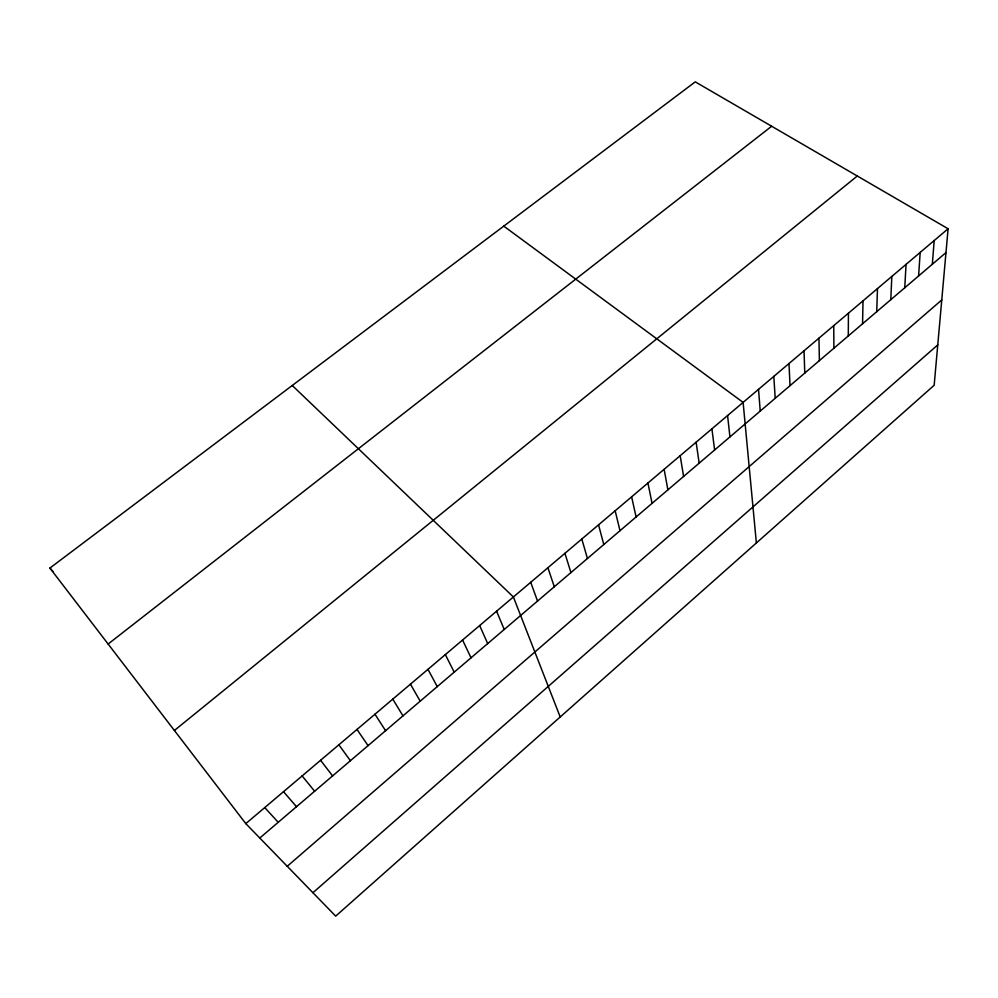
<?xml version="1.0" encoding="UTF-8"?>
<svg xmlns="http://www.w3.org/2000/svg" width="998" height="998" viewBox="0 0 998 998"><rect width="100%" height="100%" fill="white"/><g stroke="black" fill="none" stroke-linecap="round" stroke-linejoin="round"><path stroke-width="1.5" d="M848.288 335.964L848.437 313.185M862.559 323.776L863.02 300.835M876.731 311.688L877.479 288.584M890.79 299.687L891.825 276.434M904.749 287.786L906.059 264.383M918.597 275.972L920.181 252.419M932.332 264.245L934.19 240.543M948.1 228.767L934.165 385.265L335.677 916.139L245.807 823.624L49.9 568.074L695.257 81.861L948.1 228.767L245.807 823.624M312.935 892.723L937.758 344.909M287.237 866.276L941.763 299.949M259.792 838.021L945.979 252.606M174.401 730.474L857.294 176.01M108.133 644.034L771.654 126.247M503.765 226.134L743.111 402.394L756.372 542.974M292.252 385.478L513.396 596.979L560.202 716.988M264.744 807.582L278.23 822.302M49.9 568.074L52.906 571.367M283.519 791.688L296.506 806.708M302.132 775.92L314.632 791.239M320.583 760.301L332.596 775.92M338.858 744.807L350.41 760.713M356.997 729.451L368.075 745.643M374.961 714.231L385.59 730.698M392.788 699.136L402.967 715.878M410.452 684.166L420.195 701.182M427.98 669.334L437.274 686.612M445.345 654.613L454.215 672.153M462.573 640.017L471.031 657.819M479.664 625.559L487.698 643.598M496.592 611.2L504.227 629.489M530.724 582.296L537.535 601.07M547.902 567.75L554.302 586.762M564.93 553.329L570.943 572.578M581.809 539.02L587.435 558.506M598.551 524.848L603.79 544.546M615.155 510.776L620.008 530.711M631.622 496.842L636.1 516.976M647.939 483.007L652.056 503.366M664.132 469.297L667.887 489.856M680.187 455.699L683.593 476.47M696.117 442.201L699.161 463.172M711.911 428.828L714.618 449.998M727.579 415.555L729.937 436.924M758.53 389.345L760.226 411.076M773.812 376.396L775.197 398.314M788.981 363.546L790.042 385.652M804.026 350.809L804.775 373.077M818.946 338.16L819.395 360.615M833.754 325.622L833.891 348.24"/></g></svg>
